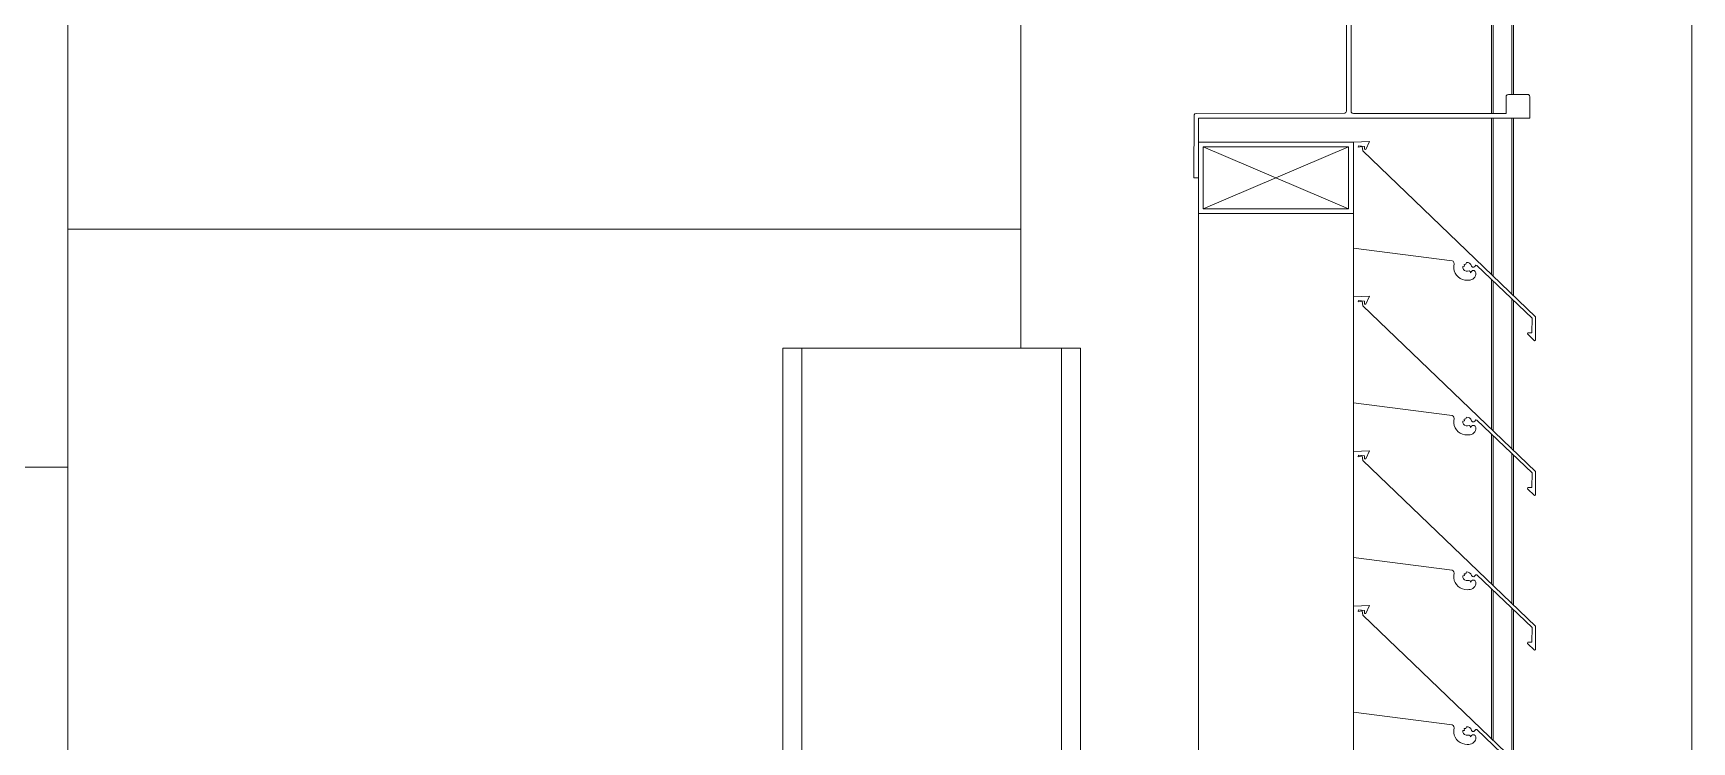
# Model space of a CAD drawing. Header units: millimetres. Extents: x -220592 to 404889, y -217665 to 38245.
# Drawn here: x -898.32 to -891.36, y -1288.54 to -1285.57 of the extents above; entities that cross this region are included whole.
import ezdxf

# ---------------------------------------------------------------- set-up
doc = ezdxf.new("R2010")
doc.units = ezdxf.units.MM
doc.linetypes.add('XKITLINE00', pattern=[0])
doc.layers.add('000 - 0_HIDE_OBJ_FRAMING_DEF_SUB_1', color=7, linetype='Continuous')
doc.layers.add('Part', color=7, linetype='Continuous', lineweight=0)

# ---------------------------------------------------------------- blocks, each defined once
blk = doc.blocks.new('*A13471')
at = {"layer": '000 - 0_HIDE_OBJ_FRAMING_DEF_SUB_1', "color": 7, "linetype": 'XKITLINE00', "lineweight": 0}
blk.add_line((-83.063318, 122.190805), (-83.063318, 122.690337), dxfattribs=at)
blk = doc.blocks.new('*A13472')
at = {"layer": '000 - 0_HIDE_OBJ_FRAMING_DEF_SUB_1', "color": 7, "linetype": 'XKITLINE00', "lineweight": 0}
for p, q in [((-87.063349, 95.290805), (-87.063349, 122.690337)), ((-83.063349, 122.190805), (-83.063349, 122.690337))]:
    blk.add_line(p, q, dxfattribs=at)
blk = doc.blocks.new('*A13533')
at = {"layer": '000 - 0_HIDE_OBJ_FRAMING_DEF_SUB_1', "color": 7, "linetype": 'XKITLINE00', "lineweight": 0}
for p, q in [((-87.063349, 121.690337), (-87.063349, 122.690337)), ((-166.903349, 121.690337), (-87.063349, 121.690337))]:
    blk.add_line(p, q, dxfattribs=at)
blk = doc.blocks.new('*A13598')
at = {"layer": '000 - 0_HIDE_OBJ_FRAMING_DEF_SUB_1', "color": 7, "linetype": 'XKITLINE00', "lineweight": 0}
for p, q in [((-82.813213, 122.190805), (-84.063213, 122.190805)), ((-84.063213, 122.190805), (-84.063213, 119.690805)), ((-83.983213, 94.940805), (-83.983213, 122.190805)), ((-82.893213, 94.940805), (-82.893213, 122.190805)), ((-82.813213, 94.940805), (-82.813213, 122.190805))]:
    blk.add_line(p, q, dxfattribs=at)
blk = doc.blocks.new('*A14463')
at = {"layer": '000 - 0_HIDE_OBJ_FRAMING_DEF_SUB_1', "color": 7, "linetype": 'XKITLINE00', "lineweight": 0}
for p, q in [((-87.063349, 124.690337), (-83.063349, 124.690337)), ((-87.063349, 122.690337), (-87.063349, 124.690337)), ((-83.063349, 124.690337), (-83.063349, 122.690337)), ((-83.063349, 122.690337), (-87.063349, 122.690337))]:
    blk.add_line(p, q, dxfattribs=at)
blk = doc.blocks.new('*A14466')
at = {"layer": 'Part', "color": 7, "linetype": 'XKITLINE00', "lineweight": 0}
for p, q in [((-82.317761, 124.40603), (-82.337761, 124.406027)), ((-82.337761, 124.406027), (-82.337716, 124.146027)), ((-82.317717, 124.15603), (-82.317761, 124.40603)), ((-82.337716, 124.146027), (-82.336029, 124.140471)), ((-82.336029, 124.140471), (-82.331541, 124.136789)), ((-82.331541, 124.136789), (-81.707714, 124.136137)), ((-80.927717, 124.156273), (-82.317717, 124.15603)), ((-81.707714, 124.136137), (-81.702158, 124.134452)), ((-81.702158, 124.134452), (-81.698474, 124.129965)), ((-81.698474, 124.129965), (-81.697712, 124.126138)), ((-81.697548, 123.186138), (-81.697712, 124.126138)), ((-81.677712, 124.126142), (-81.676028, 124.131698)), ((-81.676786, 123.182315), (-81.677712, 124.126142)), ((-81.676028, 124.131698), (-81.671541, 124.135382)), ((-81.671541, 124.135382), (-81.027714, 124.136255)), ((-81.027714, 124.136255), (-81.027702, 124.066255)), ((-80.928462, 124.062446), (-80.927717, 124.156273)), ((-81.027702, 124.066255), (-81.026015, 124.0607)), ((-81.026015, 124.0607), (-81.021527, 124.057018)), ((-81.021527, 124.057018), (-80.9377, 124.056271)), ((-80.9377, 124.056271), (-80.932145, 124.057957)), ((-80.932145, 124.057957), (-80.928462, 124.062446)), ((-81.026798, 123.250082), (-81.027546, 123.176255)), ((-81.023116, 123.254571), (-81.026798, 123.250082)), ((-81.01756, 123.256257), (-81.023116, 123.254571)), ((-80.933733, 123.25551), (-81.01756, 123.256257)), ((-80.929245, 123.251828), (-80.933733, 123.25551)), ((-80.927559, 123.246273), (-80.929245, 123.251828)), ((-80.927543, 123.156273), (-80.927559, 123.246273)), ((-82.336784, 123.169854), (-82.337499, 122.906027)), ((-82.333102, 123.174342), (-82.336784, 123.169854)), ((-82.327546, 123.176028), (-82.333102, 123.174342)), ((-81.70372, 123.176899), (-82.327546, 123.176028)), ((-82.317543, 123.15603), (-80.927543, 123.156273)), ((-82.317499, 122.90603), (-82.317543, 123.15603)), ((-81.699232, 123.180582), (-81.70372, 123.176899)), ((-81.697548, 123.186138), (-81.699232, 123.180582)), ((-81.673102, 123.177828), (-81.676786, 123.182315)), ((-81.667546, 123.176144), (-81.673102, 123.177828)), ((-81.027546, 123.176255), (-81.667546, 123.176144)), ((-82.337499, 122.906027), (-82.317499, 122.90603))]:
    blk.add_line(p, q, dxfattribs=at)
blk = doc.blocks.new('*A14474')
at = {"layer": 'Part', "color": 7, "linetype": 'XKITLINE00', "lineweight": 0}
for p, q in [((-81.668045, 123.056135), (-82.318045, 123.056135)), ((-82.318045, 123.056135), (-82.318045, 122.756135)), ((-82.298045, 122.776135), (-81.688045, 123.036135)), ((-82.298045, 123.036135), (-81.688045, 122.776135)), ((-82.298045, 122.776135), (-82.298045, 123.036135)), ((-82.298045, 123.036135), (-81.688045, 123.036135)), ((-81.688045, 123.036135), (-81.688045, 122.776135)), ((-81.668045, 122.756135), (-81.668045, 123.056135)), ((-82.318045, 122.756135), (-81.668045, 122.756135)), ((-81.688045, 122.776135), (-82.298045, 122.776135))]:
    blk.add_line(p, q, dxfattribs=at)
blk = doc.blocks.new('*A14475')
at = {"layer": 'Part', "color": 7, "linetype": 'XKITLINE00', "lineweight": 0}
for p, q in [((-81.668236, 123.056123), (-81.668243, 122.610453)), ((-81.60055, 123.058745), (-81.668236, 123.056123)), ((-81.648356, 123.034428), (-81.64632, 123.041001)), ((-81.63134, 123.037332), (-81.648356, 123.034428)), ((-81.64632, 123.041001), (-81.621337, 123.037861)), ((-81.628443, 123.018789), (-81.63134, 123.037332)), ((-80.903321, 122.322543), (-81.628443, 123.018789)), ((-81.621337, 123.037861), (-81.621208, 123.02567)), ((-81.621208, 123.02567), (-81.616085, 123.025258)), ((-81.616085, 123.025258), (-81.60055, 123.058745)), ((-81.668243, 122.610453), (-81.254237, 122.557423)), ((-81.254237, 122.557423), (-81.249162, 122.555233)), ((-81.249162, 122.555233), (-81.246025, 122.550681)), ((-81.245786, 122.545159), (-81.247272, 122.535025)), ((-81.247272, 122.535025), (-81.246897, 122.524789)), ((-81.246897, 122.524789), (-81.244674, 122.51479)), ((-81.246025, 122.550681), (-81.245786, 122.545159)), ((-81.244674, 122.51479), (-81.240676, 122.50536)), ((-81.209279, 122.533625), (-81.201573, 122.534731)), ((-81.20871, 122.527141), (-81.209279, 122.533625)), ((-81.205908, 122.521267), (-81.20871, 122.527141)), ((-81.201226, 122.516745), (-81.205908, 122.521267)), ((-81.202743, 122.541791), (-81.195578, 122.542735)), ((-81.201573, 122.534731), (-81.202743, 122.541791)), ((-81.195258, 122.514147), (-81.201226, 122.516745)), ((-81.195578, 122.542735), (-81.193256, 122.550125)), ((-81.193256, 122.550125), (-81.186584, 122.549703)), ((-81.18284, 122.514708), (-81.188758, 122.513803)), ((-81.186584, 122.549703), (-81.180508, 122.546913)), ((-81.178029, 122.512301), (-81.18284, 122.514708)), ((-81.180508, 122.546913), (-81.175841, 122.542126)), ((-81.175841, 122.542126), (-81.172727, 122.534553)), ((-81.1679, 122.51601), (-81.173057, 122.512792)), ((-81.172727, 122.534553), (-81.168544, 122.530396)), ((-81.168544, 122.530396), (-81.16265, 122.53019)), ((-81.161823, 122.515998), (-81.1679, 122.51601)), ((-81.16265, 122.53019), (-81.158186, 122.534044)), ((-81.156679, 122.512761), (-81.161823, 122.515998)), ((-81.158186, 122.534044), (-81.154531, 122.538671)), ((-81.154531, 122.538671), (-81.149372, 122.537579)), ((-81.149372, 122.537579), (-80.918356, 122.316176)), ((-81.240676, 122.50536), (-81.235036, 122.49681)), ((-81.235036, 122.49681), (-81.22794, 122.489423)), ((-81.22794, 122.489423), (-81.219624, 122.483445)), ((-81.219624, 122.483445), (-81.210361, 122.479072)), ((-81.210361, 122.479072), (-81.20046, 122.476449)), ((-81.20046, 122.476449), (-81.190247, 122.475664)), ((-81.188758, 122.513803), (-81.195258, 122.514147)), ((-81.190247, 122.475664), (-81.183448, 122.475762)), ((-81.183448, 122.475762), (-81.17772, 122.476398)), ((-81.175999, 122.50732), (-81.178029, 122.512301)), ((-81.17772, 122.476398), (-81.172219, 122.478117)), ((-81.173057, 122.512792), (-81.175999, 122.50732)), ((-81.172219, 122.478117), (-81.167149, 122.480857)), ((-81.167149, 122.480857), (-81.162695, 122.484515)), ((-81.162695, 122.484515), (-81.159024, 122.488958)), ((-81.159024, 122.488958), (-81.15627, 122.494021)), ((-81.154039, 122.507287), (-81.156679, 122.512761)), ((-81.15627, 122.494021), (-81.154535, 122.499517)), ((-81.154535, 122.499517), (-81.154039, 122.507287)), ((-80.918356, 122.316176), (-80.918699, 122.25483)), ((-80.903874, 122.223392), (-80.903321, 122.322543)), ((-80.936119, 122.254733), (-80.937204, 122.249812)), ((-80.937204, 122.249812), (-80.908555, 122.220923)), ((-80.918699, 122.25483), (-80.936119, 122.254733)), ((-80.908555, 122.220923), (-80.903874, 122.223392))]:
    blk.add_line(p, q, dxfattribs=at)
blk = doc.blocks.new('*A14477')
at = {"layer": 'Part', "color": 7, "linetype": 'XKITLINE00', "lineweight": 0}
for p, q in [((-80.247799, 119.232111), (-80.247799, 132.032111)), ((-81.087973, 123.176245), (-81.087973, 124.136174)), ((-81.081868, 123.176246), (-81.081868, 124.136182)), ((-81.002505, 123.256123), (-81.002505, 124.056848)), ((-80.9964, 123.256069), (-80.9964, 124.056794)), ((-81.087973, 122.499842), (-81.087973, 123.156245)), ((-81.081868, 122.49398), (-81.081868, 123.156246)), ((-81.002505, 122.417777), (-81.002505, 123.15626)), ((-80.9964, 122.411916), (-80.9964, 123.156261)), ((-81.087973, 121.849842), (-81.087973, 122.478735)), ((-81.081868, 121.84398), (-81.081868, 122.472884)), ((-81.002505, 121.767777), (-81.002505, 122.396823)), ((-80.9964, 121.761916), (-80.9964, 122.390973)), ((-81.087973, 121.199842), (-81.087973, 121.828735)), ((-81.081868, 121.19398), (-81.081868, 121.822884)), ((-81.002505, 121.117777), (-81.002505, 121.746823)), ((-80.9964, 121.111916), (-80.9964, 121.740973)), ((-81.087973, 120.549842), (-81.087973, 121.178735)), ((-81.081868, 120.54398), (-81.081868, 121.172884)), ((-81.002505, 120.467777), (-81.002505, 121.096823)), ((-80.9964, 120.461916), (-80.9964, 121.090973))]:
    blk.add_line(p, q, dxfattribs=at)
blk = doc.blocks.new('*A14546')
at = {"layer": 'Part', "color": 7, "linetype": 'XKITLINE00', "lineweight": 0}
for p, q in [((-82.318045, 109.556249), (-82.318045, 122.756135)), ((-81.668045, 122.406131), (-81.668045, 122.610427)), ((-81.668045, 121.756131), (-81.668045, 121.960427)), ((-81.668045, 121.106131), (-81.668045, 121.310427)), ((-81.668045, 120.456131), (-81.668045, 120.660427))]:
    blk.add_line(p, q, dxfattribs=at)
blk = doc.blocks.new('*A14547')
at = {"layer": 'Part', "color": 7, "linetype": 'XKITLINE00', "lineweight": 0}
for p, q in [((-81.668236, 122.406123), (-81.668243, 121.960453)), ((-81.60055, 122.408745), (-81.668236, 122.406123)), ((-81.648356, 122.384428), (-81.64632, 122.391001)), ((-81.63134, 122.387332), (-81.648356, 122.384428)), ((-81.64632, 122.391001), (-81.621337, 122.387861)), ((-81.628443, 122.368789), (-81.63134, 122.387332)), ((-81.621337, 122.387861), (-81.621208, 122.37567)), ((-81.621208, 122.37567), (-81.616085, 122.375258)), ((-81.616085, 122.375258), (-81.60055, 122.408745)), ((-80.903321, 121.672543), (-81.628443, 122.368789)), ((-81.668243, 121.960453), (-81.254237, 121.907423)), ((-81.254237, 121.907423), (-81.249162, 121.905233)), ((-81.249162, 121.905233), (-81.246025, 121.900681)), ((-81.245786, 121.895159), (-81.247272, 121.885025)), ((-81.246025, 121.900681), (-81.245786, 121.895159)), ((-81.202743, 121.891791), (-81.195578, 121.892735)), ((-81.201573, 121.884731), (-81.202743, 121.891791)), ((-81.195578, 121.892735), (-81.193256, 121.900125)), ((-81.193256, 121.900125), (-81.186584, 121.899703)), ((-81.186584, 121.899703), (-81.180508, 121.896913)), ((-81.180508, 121.896913), (-81.175841, 121.892126)), ((-81.175841, 121.892126), (-81.172727, 121.884553)), ((-81.158186, 121.884044), (-81.154531, 121.888671)), ((-81.154531, 121.888671), (-81.149372, 121.887579)), ((-81.247272, 121.885025), (-81.246897, 121.874789)), ((-81.246897, 121.874789), (-81.244674, 121.86479)), ((-81.244674, 121.86479), (-81.240676, 121.85536)), ((-81.240676, 121.85536), (-81.235036, 121.84681)), ((-81.235036, 121.84681), (-81.22794, 121.839423)), ((-81.22794, 121.839423), (-81.219624, 121.833445)), ((-81.219624, 121.833445), (-81.210361, 121.829072)), ((-81.210361, 121.829072), (-81.20046, 121.826449)), ((-81.209279, 121.883625), (-81.201573, 121.884731)), ((-81.20871, 121.877141), (-81.209279, 121.883625)), ((-81.205908, 121.871267), (-81.20871, 121.877141)), ((-81.201226, 121.866745), (-81.205908, 121.871267)), ((-81.195258, 121.864147), (-81.201226, 121.866745)), ((-81.20046, 121.826449), (-81.190247, 121.825664)), ((-81.188758, 121.863803), (-81.195258, 121.864147)), ((-81.190247, 121.825664), (-81.183448, 121.825762)), ((-81.18284, 121.864708), (-81.188758, 121.863803)), ((-81.183448, 121.825762), (-81.17772, 121.826398)), ((-81.178029, 121.862301), (-81.18284, 121.864708)), ((-81.175999, 121.85732), (-81.178029, 121.862301)), ((-81.17772, 121.826398), (-81.172219, 121.828117)), ((-81.173057, 121.862792), (-81.175999, 121.85732)), ((-81.1679, 121.86601), (-81.173057, 121.862792)), ((-81.172727, 121.884553), (-81.168544, 121.880396)), ((-81.172219, 121.828117), (-81.167149, 121.830857)), ((-81.168544, 121.880396), (-81.16265, 121.88019)), ((-81.161823, 121.865998), (-81.1679, 121.86601)), ((-81.167149, 121.830857), (-81.162695, 121.834515)), ((-81.162695, 121.834515), (-81.159024, 121.838958)), ((-81.16265, 121.88019), (-81.158186, 121.884044)), ((-81.156679, 121.862761), (-81.161823, 121.865998)), ((-81.159024, 121.838958), (-81.15627, 121.844021)), ((-81.154039, 121.857287), (-81.156679, 121.862761)), ((-81.15627, 121.844021), (-81.154535, 121.849517)), ((-81.154535, 121.849517), (-81.154039, 121.857287)), ((-81.149372, 121.887579), (-80.918356, 121.666176)), ((-80.918356, 121.666176), (-80.918699, 121.60483)), ((-80.903874, 121.573392), (-80.903321, 121.672543)), ((-80.936119, 121.604733), (-80.937204, 121.599812)), ((-80.937204, 121.599812), (-80.908555, 121.570923)), ((-80.918699, 121.60483), (-80.936119, 121.604733)), ((-80.908555, 121.570923), (-80.903874, 121.573392))]:
    blk.add_line(p, q, dxfattribs=at)
blk = doc.blocks.new('*A14548')
at = {"layer": 'Part', "color": 7, "linetype": 'XKITLINE00', "lineweight": 0}
for p, q in [((-81.668236, 121.756123), (-81.668243, 121.310453)), ((-81.60055, 121.758745), (-81.668236, 121.756123)), ((-81.616085, 121.725258), (-81.60055, 121.758745)), ((-81.648356, 121.734428), (-81.64632, 121.741001)), ((-81.63134, 121.737332), (-81.648356, 121.734428)), ((-81.64632, 121.741001), (-81.621337, 121.737861)), ((-81.628443, 121.718789), (-81.63134, 121.737332)), ((-80.903321, 121.022543), (-81.628443, 121.718789)), ((-81.621337, 121.737861), (-81.621208, 121.72567)), ((-81.621208, 121.72567), (-81.616085, 121.725258)), ((-81.668243, 121.310453), (-81.254237, 121.257423)), ((-81.254237, 121.257423), (-81.249162, 121.255233)), ((-81.249162, 121.255233), (-81.246025, 121.250681)), ((-81.245786, 121.245159), (-81.247272, 121.235025)), ((-81.247272, 121.235025), (-81.246897, 121.224789)), ((-81.246897, 121.224789), (-81.244674, 121.21479)), ((-81.246025, 121.250681), (-81.245786, 121.245159)), ((-81.244674, 121.21479), (-81.240676, 121.20536)), ((-81.240676, 121.20536), (-81.235036, 121.19681)), ((-81.235036, 121.19681), (-81.22794, 121.189423)), ((-81.209279, 121.233625), (-81.201573, 121.234731)), ((-81.20871, 121.227141), (-81.209279, 121.233625)), ((-81.205908, 121.221267), (-81.20871, 121.227141)), ((-81.201226, 121.216745), (-81.205908, 121.221267)), ((-81.202743, 121.241791), (-81.195578, 121.242735)), ((-81.201573, 121.234731), (-81.202743, 121.241791)), ((-81.195258, 121.214147), (-81.201226, 121.216745)), ((-81.195578, 121.242735), (-81.193256, 121.250125)), ((-81.188758, 121.213803), (-81.195258, 121.214147)), ((-81.193256, 121.250125), (-81.186584, 121.249703)), ((-81.18284, 121.214708), (-81.188758, 121.213803)), ((-81.186584, 121.249703), (-81.180508, 121.246913)), ((-81.178029, 121.212301), (-81.18284, 121.214708)), ((-81.180508, 121.246913), (-81.175841, 121.242126)), ((-81.175999, 121.20732), (-81.178029, 121.212301)), ((-81.173057, 121.212792), (-81.175999, 121.20732)), ((-81.175841, 121.242126), (-81.172727, 121.234553)), ((-81.1679, 121.21601), (-81.173057, 121.212792)), ((-81.172727, 121.234553), (-81.168544, 121.230396)), ((-81.168544, 121.230396), (-81.16265, 121.23019)), ((-81.161823, 121.215998), (-81.1679, 121.21601)), ((-81.16265, 121.23019), (-81.158186, 121.234044)), ((-81.156679, 121.212761), (-81.161823, 121.215998)), ((-81.159024, 121.188958), (-81.15627, 121.194021)), ((-81.158186, 121.234044), (-81.154531, 121.238671)), ((-81.154039, 121.207287), (-81.156679, 121.212761)), ((-81.15627, 121.194021), (-81.154535, 121.199517)), ((-81.154535, 121.199517), (-81.154039, 121.207287)), ((-81.154531, 121.238671), (-81.149372, 121.237579)), ((-81.149372, 121.237579), (-80.918356, 121.016176)), ((-81.22794, 121.189423), (-81.219624, 121.183445)), ((-81.219624, 121.183445), (-81.210361, 121.179072)), ((-81.210361, 121.179072), (-81.20046, 121.176449)), ((-81.20046, 121.176449), (-81.190247, 121.175664)), ((-81.190247, 121.175664), (-81.183448, 121.175762)), ((-81.183448, 121.175762), (-81.17772, 121.176398)), ((-81.17772, 121.176398), (-81.172219, 121.178117)), ((-81.172219, 121.178117), (-81.167149, 121.180857)), ((-81.167149, 121.180857), (-81.162695, 121.184515)), ((-81.162695, 121.184515), (-81.159024, 121.188958)), ((-80.918356, 121.016176), (-80.918699, 120.95483)), ((-80.903874, 120.923392), (-80.903321, 121.022543)), ((-80.936119, 120.954733), (-80.937204, 120.949812)), ((-80.937204, 120.949812), (-80.908555, 120.920923)), ((-80.918699, 120.95483), (-80.936119, 120.954733)), ((-80.908555, 120.920923), (-80.903874, 120.923392))]:
    blk.add_line(p, q, dxfattribs=at)
blk = doc.blocks.new('*A14549')
at = {"layer": 'Part', "color": 7, "linetype": 'XKITLINE00', "lineweight": 0}
for p, q in [((-81.668236, 121.106123), (-81.668243, 120.660453)), ((-81.60055, 121.108745), (-81.668236, 121.106123)), ((-81.648356, 121.084428), (-81.64632, 121.091001)), ((-81.63134, 121.087332), (-81.648356, 121.084428)), ((-81.64632, 121.091001), (-81.621337, 121.087861)), ((-81.628443, 121.068789), (-81.63134, 121.087332)), ((-80.903321, 120.372543), (-81.628443, 121.068789)), ((-81.621337, 121.087861), (-81.621208, 121.07567)), ((-81.621208, 121.07567), (-81.616085, 121.075258)), ((-81.616085, 121.075258), (-81.60055, 121.108745)), ((-81.668243, 120.660453), (-81.254237, 120.607423)), ((-81.254237, 120.607423), (-81.249162, 120.605233)), ((-81.249162, 120.605233), (-81.246025, 120.600681)), ((-81.245786, 120.595159), (-81.247272, 120.585025)), ((-81.247272, 120.585025), (-81.246897, 120.574789)), ((-81.246897, 120.574789), (-81.244674, 120.56479)), ((-81.246025, 120.600681), (-81.245786, 120.595159)), ((-81.209279, 120.583625), (-81.201573, 120.584731)), ((-81.20871, 120.577141), (-81.209279, 120.583625)), ((-81.205908, 120.571267), (-81.20871, 120.577141)), ((-81.201226, 120.566745), (-81.205908, 120.571267)), ((-81.202743, 120.591791), (-81.195578, 120.592735)), ((-81.201573, 120.584731), (-81.202743, 120.591791)), ((-81.195258, 120.564147), (-81.201226, 120.566745)), ((-81.195578, 120.592735), (-81.193256, 120.600125)), ((-81.193256, 120.600125), (-81.186584, 120.599703)), ((-81.186584, 120.599703), (-81.180508, 120.596913)), ((-81.180508, 120.596913), (-81.175841, 120.592126)), ((-81.175841, 120.592126), (-81.172727, 120.584553)), ((-81.1679, 120.56601), (-81.173057, 120.562792)), ((-81.172727, 120.584553), (-81.168544, 120.580396)), ((-81.168544, 120.580396), (-81.16265, 120.58019)), ((-81.161823, 120.565998), (-81.1679, 120.56601)), ((-81.16265, 120.58019), (-81.158186, 120.584044)), ((-81.156679, 120.562761), (-81.161823, 120.565998)), ((-81.158186, 120.584044), (-81.154531, 120.588671)), ((-81.154531, 120.588671), (-81.149372, 120.587579)), ((-81.149372, 120.587579), (-80.918356, 120.366176)), ((-81.244674, 120.56479), (-81.240676, 120.55536)), ((-81.240676, 120.55536), (-81.235036, 120.54681)), ((-81.235036, 120.54681), (-81.22794, 120.539423)), ((-81.22794, 120.539423), (-81.219624, 120.533445)), ((-81.219624, 120.533445), (-81.210361, 120.529072)), ((-81.210361, 120.529072), (-81.20046, 120.526449)), ((-81.20046, 120.526449), (-81.190247, 120.525664)), ((-81.188758, 120.563803), (-81.195258, 120.564147)), ((-81.190247, 120.525664), (-81.183448, 120.525762)), ((-81.18284, 120.564708), (-81.188758, 120.563803)), ((-81.183448, 120.525762), (-81.17772, 120.526398)), ((-81.178029, 120.562301), (-81.18284, 120.564708)), ((-81.175999, 120.55732), (-81.178029, 120.562301)), ((-81.17772, 120.526398), (-81.172219, 120.528117)), ((-81.173057, 120.562792), (-81.175999, 120.55732)), ((-81.172219, 120.528117), (-81.167149, 120.530857)), ((-81.167149, 120.530857), (-81.162695, 120.534515)), ((-81.162695, 120.534515), (-81.159024, 120.538958)), ((-81.159024, 120.538958), (-81.15627, 120.544021)), ((-81.154039, 120.557287), (-81.156679, 120.562761)), ((-81.15627, 120.544021), (-81.154535, 120.549517)), ((-81.154535, 120.549517), (-81.154039, 120.557287)), ((-80.918356, 120.366176), (-80.918699, 120.30483)), ((-80.903874, 120.273392), (-80.903321, 120.372543)), ((-80.936119, 120.304733), (-80.937204, 120.299812)), ((-80.937204, 120.299812), (-80.908555, 120.270923)), ((-80.918699, 120.30483), (-80.936119, 120.304733)), ((-80.908555, 120.270923), (-80.903874, 120.273392))]:
    blk.add_line(p, q, dxfattribs=at)

msp = doc.modelspace()

# ---------------------------------------------------------------- block references
at = {"color": 7, "lineweight": 0}
for name in ['*A13471', '*A13472', '*A14477', '*A13533', '*A14463', '*A14466', '*A14474', '*A14475', '*A14546', '*A14547', '*A13598', '*A14548', '*A14549']:
    msp.add_blockref(name, (-811.109, -1409.08), dxfattribs=at)

doc.saveas('drawing.dxf')
